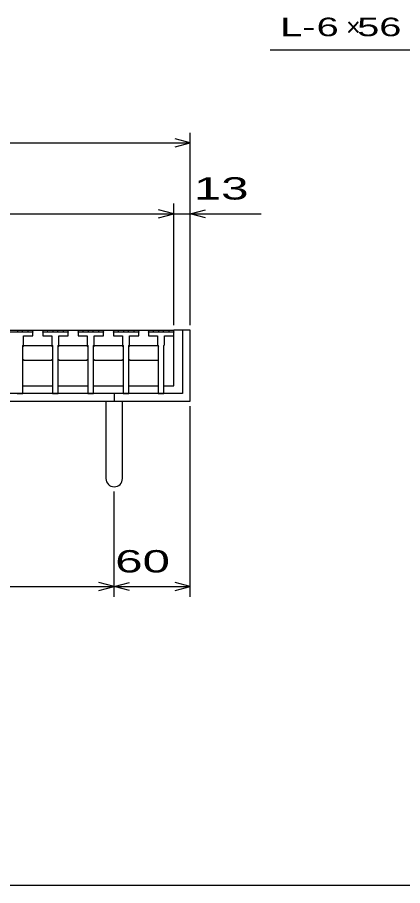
# Model space of a CAD drawing. Units: millimetres, scale not verified. Extents: x -1456 to 1389, y -1026 to 839.
# Drawn here: x -556 to -252, y -921 to -236 of the extents above; entities that cross this region are included whole.
import ezdxf
from ezdxf.enums import TextEntityAlignment as Align

# ---------------------------------------------------------------- set-up
doc = ezdxf.new("R2010")
doc.units = ezdxf.units.MM
doc.header["$LTSCALE"] = 8
for name, color, linetype, lineweight in [('0_2', 150, 'Continuous', 25), ('16', 3, 'Continuous', 25), ('19', 6, 'Continuous', 25), ('22', 2, 'Continuous', 25)]:
    doc.layers.add(name, color=color, linetype=linetype, lineweight=lineweight)
doc.styles.add('ベクトル', font='')
doc.styles.get('ベクトル').set_extended_font_data('ベクトル')

msp = doc.modelspace()

# ---------------------------------------------------------------- linework, layer by layer
at = {"layer": '0_2'}
msp.add_line((1388.8, -921.2), (-1379.2, -921.2), dxfattribs=at)
at = {"layer": '16'}
for p, q in [((-927, -482.7), (-433, -482.7)), ((-544.3, -484.2), (-564.3, -484.2)), ((-556.25, -484.2), (-555.75, -482.7)), ((-555.75, -482.7), (-552.85, -482.7)), ((-552.85, -482.7), (-552.35, -484.2)), ((-548.2, -484.2), (-547.7, -482.7)), ((-547.7, -482.7), (-544.8, -482.7)), ((-544.8, -482.7), (-544.3, -484.2)), ((-544.3, -487.2), (-544.3, -484.2)), ((-536.4, -484.2), (-535.9, -482.7)), ((-536.4, -484.2), (-536.4, -487.2)), ((-516.4, -484.2), (-536.4, -484.2)), ((-535.9, -482.7), (-533, -482.7)), ((-533, -482.7), (-532.5, -484.2)), ((-528.35, -484.2), (-527.85, -482.7)), ((-527.85, -482.7), (-524.95, -482.7)), ((-524.95, -482.7), (-524.45, -484.2)), ((-520.3, -484.2), (-519.8, -482.7)), ((-519.8, -482.7), (-516.9, -482.7)), ((-516.9, -482.7), (-516.4, -484.2)), ((-516.4, -487.2), (-516.4, -484.2)), ((-508.5, -484.2), (-508, -482.7)), ((-508.5, -484.2), (-508.5, -487.2)), ((-488.5, -484.2), (-508.5, -484.2)), ((-508, -482.7), (-505.1, -482.7)), ((-505.1, -482.7), (-504.6, -484.2)), ((-500.45, -484.2), (-499.95, -482.7)), ((-499.95, -482.7), (-497.05, -482.7)), ((-497.05, -482.7), (-496.55, -484.2)), ((-492.4, -484.2), (-491.9, -482.7)), ((-491.9, -482.7), (-489, -482.7)), ((-489, -482.7), (-488.5, -484.2)), ((-488.5, -487.2), (-488.5, -484.2)), ((-480.6, -484.2), (-480.1, -482.7)), ((-480.6, -484.2), (-480.6, -487.2)), ((-460.6, -484.2), (-480.6, -484.2)), ((-480.1, -482.7), (-477.2, -482.7)), ((-477.2, -482.7), (-476.7, -484.2)), ((-472.55, -484.2), (-472.05, -482.7)), ((-472.05, -482.7), (-469.15, -482.7)), ((-469.15, -482.7), (-468.65, -484.2)), ((-464.5, -484.2), (-464, -482.7)), ((-464, -482.7), (-461.1, -482.7)), ((-461.1, -482.7), (-460.6, -484.2)), ((-460.6, -487.2), (-460.6, -484.2)), ((-453, -484.2), (-452.5, -482.7)), ((-453, -484.2), (-453, -487.2)), ((-433, -484.2), (-453, -484.2)), ((-452.5, -482.7), (-449.6, -482.7)), ((-449.6, -482.7), (-449.1, -484.2)), ((-444.95, -484.2), (-444.45, -482.7)), ((-444.45, -482.7), (-441.55, -482.7)), ((-441.55, -482.7), (-441.05, -484.2)), ((-436.9, -484.2), (-436.4, -482.7)), ((-436.4, -482.7), (-433.5, -482.7)), ((-433.5, -482.7), (-433, -484.2)), ((-433, -526.7), (-433, -482.7)), ((-433, -487.2), (-433, -484.2)), ((-551.55, -494.2), (-551.55, -487.2)), ((-551.55, -487.2), (-544.3, -487.2)), ((-536.4, -487.2), (-529.15, -487.2)), ((-529.15, -487.2), (-529.15, -494.2)), ((-523.65, -494.2), (-523.65, -487.2)), ((-523.65, -487.2), (-516.4, -487.2)), ((-508.5, -487.2), (-501.25, -487.2)), ((-501.25, -487.2), (-501.25, -494.2)), ((-495.75, -494.2), (-495.75, -487.2)), ((-495.75, -487.2), (-488.5, -487.2)), ((-480.6, -487.2), (-473.35, -487.2)), ((-473.35, -487.2), (-473.35, -494.2)), ((-467.85, -494.2), (-467.85, -487.2)), ((-467.85, -487.2), (-460.6, -487.2)), ((-453, -487.2), (-445.75, -487.2)), ((-445.75, -487.2), (-445.75, -494.2)), ((-440.25, -494.2), (-440.25, -487.2)), ((-440.25, -487.2), (-433, -487.2)), ((-552.05, -494.7), (-551.55, -494.2)), ((-552.05, -532.7), (-552.05, -494.7)), ((-552.05, -495.7), (-551.05, -494.7)), ((-551.05, -494.7), (-529.65, -494.7)), ((-529.65, -494.7), (-528.65, -495.7)), ((-529.15, -494.2), (-528.65, -494.7)), ((-528.65, -494.7), (-528.65, -532.7)), ((-524.15, -494.7), (-523.65, -494.2)), ((-524.15, -532.7), (-524.15, -494.7)), ((-524.15, -495.7), (-523.15, -494.7)), ((-523.15, -494.7), (-501.75, -494.7)), ((-501.75, -494.7), (-500.75, -495.7)), ((-501.25, -494.2), (-500.75, -494.7)), ((-500.75, -494.7), (-500.75, -532.7)), ((-496.25, -494.7), (-495.75, -494.2)), ((-496.25, -532.7), (-496.25, -494.7)), ((-496.25, -495.7), (-495.25, -494.7)), ((-495.25, -494.7), (-473.85, -494.7)), ((-473.85, -494.7), (-472.85, -495.7)), ((-473.35, -494.2), (-472.85, -494.7)), ((-472.85, -494.7), (-472.85, -532.7)), ((-468.35, -494.7), (-467.85, -494.2)), ((-468.35, -532.7), (-468.35, -494.7)), ((-468.35, -495.7), (-467.35, -494.7)), ((-467.35, -494.7), (-445.95, -494.7)), ((-445.95, -494.7), (-444.95, -495.7)), ((-445.75, -494.2), (-445.25, -494.7)), ((-445.25, -494.7), (-445.25, -532.7)), ((-440.75, -494.7), (-440.25, -494.2)), ((-440.75, -532.7), (-440.75, -494.7)), ((-551.05, -506.7), (-552.05, -505.7)), ((-529.65, -506.7), (-551.05, -506.7)), ((-528.65, -505.7), (-529.65, -506.7)), ((-523.15, -506.7), (-524.15, -505.7)), ((-501.75, -506.7), (-523.15, -506.7)), ((-500.75, -505.7), (-501.75, -506.7)), ((-495.25, -506.7), (-496.25, -505.7)), ((-473.85, -506.7), (-495.25, -506.7)), ((-472.85, -505.7), (-473.85, -506.7)), ((-467.35, -506.7), (-468.35, -505.7)), ((-445.95, -506.7), (-467.35, -506.7)), ((-444.95, -505.7), (-445.95, -506.7)), ((-552.05, -526.7), (-528.65, -526.7)), ((-524.15, -526.7), (-500.75, -526.7)), ((-496.25, -526.7), (-472.85, -526.7)), ((-468.35, -526.7), (-445.25, -526.7)), ((-440.75, -526.7), (-433, -526.7)), ((-556.55, -532.7), (-552.05, -532.7)), ((-528.65, -532.7), (-524.15, -532.7)), ((-500.75, -532.7), (-496.25, -532.7)), ((-472.85, -532.7), (-468.35, -532.7)), ((-445.25, -532.7), (-440.75, -532.7))]:
    msp.add_line(p, q, dxfattribs=at)
at = {"layer": '19'}
for p, q in [((-420, -482.7), (-433, -482.7)), ((-426, -482.7), (-426, -532.7)), ((-420, -538.7), (-420, -482.7)), ((-426, -532.7), (-934, -532.7)), ((-480, -532.7), (-480, -538.7)), ((-940, -538.7), (-420, -538.7)), ((-486.5, -538.7), (-486.5, -599.81)), ((-473.5, -599.81), (-473.5, -538.7))]:
    msp.add_line(p, q, dxfattribs=at)
msp.add_arc((-480, -599.81), 6.5, 180, 0, dxfattribs=at)
at = {"layer": '22', "color": 4}
for p, q in [((-357, -261.2), (-197, -261.2)), ((-420, -478.7), (-420, -326.7)), ((-940, -334.7), (-420, -334.7)), ((-420, -334.7), (-432, -331.5)), ((-432, -337.9), (-420, -334.7)), ((-433, -478.7), (-433, -382.7)), ((-420, -478.7), (-420, -382.7)), ((-927, -390.7), (-433, -390.7)), ((-433, -390.7), (-445, -387.5)), ((-445, -393.9), (-433, -390.7)), ((-433, -390.7), (-420, -390.7)), ((-420, -390.7), (-408, -387.5)), ((-408, -393.9), (-420, -390.7)), ((-420, -390.7), (-364, -390.7)), ((-420, -693.1), (-420, -542.7)), ((-480, -693.1), (-480, -609.9)), ((-880, -685.1), (-480, -685.1)), ((-480, -685.1), (-492, -681.9)), ((-492, -688.3), (-480, -685.1)), ((-480, -685.1), (-468, -681.9)), ((-468, -688.3), (-480, -685.1)), ((-480, -685.1), (-420, -685.1)), ((-420, -685.1), (-432, -681.9)), ((-432, -688.3), (-420, -685.1))]:
    msp.add_line(p, q, dxfattribs=at)

# ---------------------------------------------------------------- texts
at = {"layer": '22', "style": 'ベクトル'}
for s, height, width, p in [('L-', 14.66, 1.6, (-349, -243.2)), (' 6 ', 14.66, 1.6, (-329, -243.2)), (' 56 ', 14.66, 1.6, (-297, -243.2)), (' 13 ', 17.6, 1.65, (-428, -370.7)), (' 60 ', 17.6, 1.65, (-490, -665.1))]:
    msp.add_text(s, height=height, dxfattribs=dict(at, width=width)).set_placement(p, align=Align.MIDDLE_LEFT)
msp.add_text('×', height=14.66, dxfattribs=at).set_placement((-297, -243.2), align=Align.MIDDLE_LEFT)

doc.saveas('drawing.dxf')
